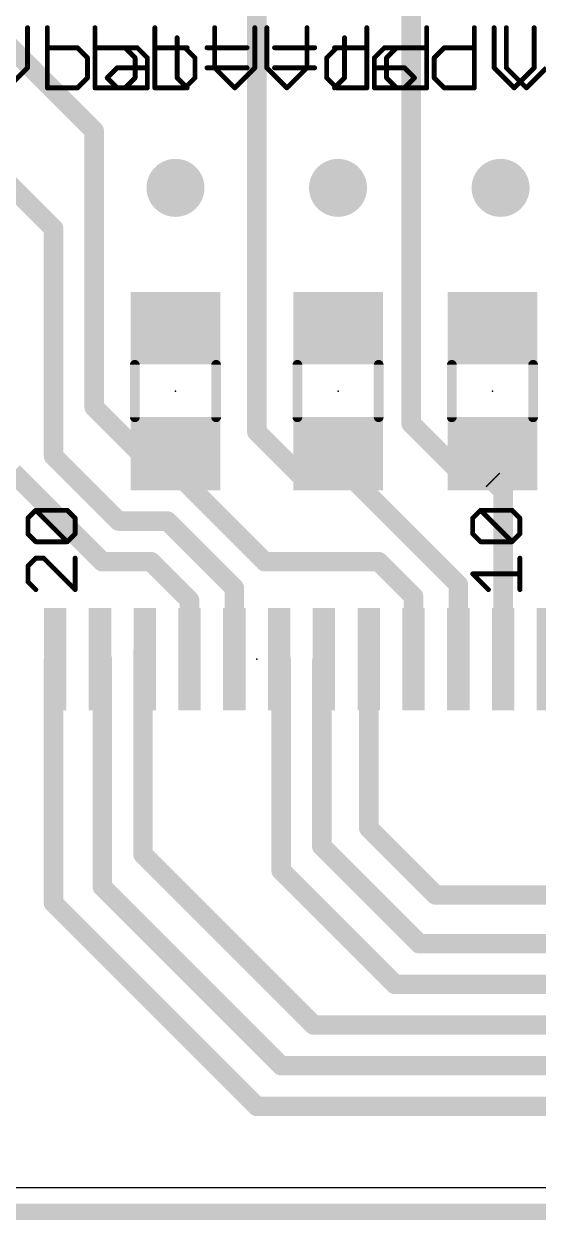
# Model space of a CAD drawing. Extents: x -0.4 to 36.2, y -3.8 to 29.2.
# Drawn here: x 14.14 to 22.18, y -0.51 to 18.18 of the extents above; entities that cross this region are included whole.
import ezdxf

# ---------------------------------------------------------------- set-up
doc = ezdxf.new("R2010")
doc.units = 0
for name, color, linetype in [('1', 12, 'CONTINUOUS'), ('18', 110, 'CONTINUOUS'), ('20', 53, 'CONTINUOUS'), ('21', 253, 'CONTINUOUS'), ('23', 53, 'CONTINUOUS'), ('51', 253, 'CONTINUOUS'), ('52', 253, 'CONTINUOUS')]:
    doc.layers.add(name, color=color, linetype=linetype)

# ---------------------------------------------------------------- blocks, each defined once
blk = doc.blocks.new('RECT')
blk.add_solid([(-0.5, -0.5), (0.5, -0.5), (-0.5, 0.5), (0.5, 0.5)])
blk = doc.blocks.new('ROUNDV')
at = {"const_width": 0.5}
blk.add_lwpolyline([(0, -0.25, 1), (0, 0.25, 1), (0, -0.25)], format="xyb", dxfattribs=at)

msp = doc.modelspace()

# ---------------------------------------------------------------- linework, layer by layer
at = {"layer": '1'}
for points, const_width in [([(20.193, 19.304), (20.193, 11.938)], 0.3048), ([(12.7, 19.05), (15.24, 16.51)], 0.3048), ([(17.78, 18.669), (17.78, 11.811)], 0.3048), ([(15.24, 16.51), (15.24, 12.192)], 0.3048), ([(13.208, 16.383), (14.605, 14.986)], 0.3048), ([(14.605, 14.986), (14.605, 11.43)], 0.3048), ([(15.24, 12.192), (16.383, 11.049)], 0.3048), ([(17.78, 11.811), (18.542, 11.049)], 0.3048), ([(20.193, 11.938), (21.082, 11.049)], 0.3048), ([(16.51, 11.43), (16.51, 11.446)], 0.3048), ([(19.05, 11.43), (19.05, 11.446)], 0.3048), ([(21.463, 11.446), (21.463, 11.557)], 0.3048), ([(21.463, 11.43), (21.463, 11.446)], 0.3048), ([(14.605, 11.43), (15.621, 10.414)], 0.3048), ([(16.51, 11.176), (16.51, 11.43)], 0.3048), ([(19.05, 11.43), (19.05, 11.303)], 0.3048), ([(19.05, 11.176), (19.05, 11.43)], 0.3048), ([(19.05, 11.303), (20.93, 9.423)], 0.3048), ([(21.463, 11.049), (21.463, 11.43)], 0.3048), ([(21.463, 11.43), (21.463, 11.065)], 0.3048), ([(13.97, 11.176), (15.367, 9.779)], 0.3048), ([(16.383, 11.049), (16.51, 11.176)], 0.3048), ([(16.51, 11.176), (17.907, 9.779)], 0.3048), ([(19.177, 11.049), (19.05, 11.176)], 0.3048), ([(21.479, 11.049), (21.463, 11.065)], 0.3048), ([(18.542, 11.049), (19.177, 11.049)], 0.3048), ([(21.082, 11.049), (21.463, 11.049)], 0.3048), ([(21.463, 11.049), (21.63, 10.882)], 0.3048), ([(21.463, 11.049), (21.479, 11.049)], 0.3048), ([(21.479, 11.049), (21.59, 11.049)], 0.3048), ([(21.63, 10.882), (21.63, 8.255)], 0.3048), ([(15.621, 10.414), (16.383, 10.414)], 0.3048), ([(16.383, 10.414), (17.43, 9.367)], 0.3048), ([(15.367, 9.779), (16.129, 9.779)], 0.3048), ([(16.129, 9.779), (16.73, 9.178)], 0.3048), ([(17.907, 9.779), (19.685, 9.779)], 0.3048), ([(19.685, 9.779), (20.23, 9.234)], 0.3048), ([(20.93, 9.423), (20.93, 8.255)], 0.3048), ([(17.43, 9.367), (17.43, 8.255)], 0.3048), ([(20.23, 9.234), (20.23, 8.255)], 0.3048), ([(16.73, 9.178), (16.73, 8.255)], 0.3048), ([(16.002, 8.283), (16.002, 8.382)], 0.3048), ([(16.002, 8.283), (16.03, 8.255)], 0.3048), ([(16.002, 5.207), (16.002, 8.283)], 0.3048), ([(14.605, 8.255), (14.63, 8.255)], 0.3048), ([(14.605, 4.445), (14.605, 8.255)], 0.3048), ([(15.367, 8.255), (15.33, 8.255)], 0.3048), ([(15.367, 4.699), (15.367, 8.255)], 0.3048), ([(18.161, 8.255), (18.13, 8.255)], 0.3048), ([(18.161, 4.953), (18.161, 8.255)], 0.3048), ([(18.796, 8.221), (18.83, 8.255)], 0.3048), ([(18.796, 5.334), (18.796, 8.221)], 0.3048), ([(19.53, 5.616), (19.53, 8.255)], 0.3048), ([(20.574, 4.572), (19.53, 5.616)], 0.3048), ([(20.32, 3.81), (18.796, 5.334)], 0.3048), ([(18.669, 2.54), (16.002, 5.207)], 0.3048), ([(19.939, 3.175), (18.161, 4.953)], 0.3048), ([(18.161, 1.905), (15.367, 4.699)], 0.3048), ([(20.574, 4.572), (29.718, 4.572)], 0.3048), ([(14.605, 4.445), (17.78, 1.27)], 0.3048), ([(20.32, 3.81), (30.226, 3.81)], 0.3048), ([(19.939, 3.175), (30.988, 3.175)], 0.3048), ([(18.669, 2.54), (31.496, 2.54)], 0.3048), ([(18.161, 1.905), (31.877, 1.905)], 0.3048), ([(17.78, 1.27), (32.258, 1.27)], 0.3048), ([(-0.254, -0.381), (36.068, -0.381)], 0.254)]:
    msp.add_lwpolyline(points, dxfattribs=dict(at, const_width=const_width))
at = {"layer": '1', "const_width": 0.1524}
for points in [[(15.3162, 16.51, 1), (15.1638, 16.51)], [(15.1861, 16.4561, 1), (15.2939, 16.5639)], [(14.6812, 14.986, 1), (14.5288, 14.986)], [(14.5511, 14.9321, 1), (14.6589, 15.0399)], [(15.2939, 12.2459, 1), (15.1861, 12.1381)], [(15.1638, 12.192, 1), (15.3162, 12.192)], [(17.8339, 11.8649, 1), (17.7261, 11.7571)], [(20.2469, 11.9919, 1), (20.1391, 11.8841)], [(20.1168, 11.938, 1), (20.2692, 11.938)], [(17.7038, 11.811, 1), (17.8562, 11.811)], [(16.5862, 11.446, 1), (16.4338, 11.446)], [(19.1262, 11.446, 1), (18.9738, 11.446)], [(21.5392, 11.557, 1), (21.3868, 11.557)], [(21.5392, 11.446, 1), (21.3868, 11.446)], [(14.6589, 11.4839, 1), (14.5511, 11.3761)], [(14.5288, 11.43, 1), (14.6812, 11.43)], [(16.5862, 11.43, 1), (16.4338, 11.43)], [(16.4338, 11.43, 1), (16.5862, 11.43)], [(19.1262, 11.43, 1), (18.9738, 11.43)], [(19.1262, 11.43, 1), (18.9738, 11.43)], [(18.9738, 11.43, 1), (19.1262, 11.43)], [(19.1039, 11.3569, 1), (18.9961, 11.2491)], [(21.5392, 11.43, 1), (21.3868, 11.43)], [(21.5392, 11.43, 1), (21.3868, 11.43)], [(21.3868, 11.446, 1), (21.5392, 11.446)], [(21.3868, 11.43, 1), (21.5392, 11.43)], [(16.5639, 11.2299, 1), (16.4561, 11.1221)], [(16.4338, 11.176, 1), (16.5862, 11.176)], [(16.5639, 11.1221, 1), (16.4561, 11.2299)], [(18.9738, 11.303, 1), (19.1262, 11.303)], [(19.1039, 11.2299, 1), (18.9961, 11.1221)], [(18.9738, 11.176, 1), (19.1262, 11.176)], [(21.5169, 11.1189, 1), (21.4091, 11.0111)], [(16.3291, 11.1029, 1), (16.4369, 10.9951)], [(16.3291, 10.9951, 1), (16.4369, 11.1029)], [(18.542, 11.1252, 1), (18.542, 10.9728)], [(18.4881, 10.9951, 1), (18.5959, 11.1029)], [(19.1231, 10.9951, 1), (19.2309, 11.1029)], [(19.177, 10.9728, 1), (19.177, 11.1252)], [(21.082, 11.1252, 1), (21.082, 10.9728)], [(21.0281, 10.9951, 1), (21.1359, 11.1029)], [(21.5169, 11.1029, 1), (21.4091, 10.9951)], [(21.463, 11.1252, 1), (21.463, 10.9728)], [(21.3868, 11.065, 1), (21.5392, 11.065)], [(21.3868, 11.049, 1), (21.5392, 11.049)], [(21.479, 11.1252, 1), (21.479, 10.9728)], [(21.4251, 10.9951, 1), (21.5329, 11.1029)], [(21.463, 10.9728, 1), (21.463, 11.1252)], [(21.479, 10.9728, 1), (21.479, 11.1252)], [(21.7062, 10.882, 1), (21.5538, 10.882)], [(21.59, 10.9728, 1), (21.59, 11.1252)], [(21.5761, 10.8281, 1), (21.6839, 10.9359)], [(15.621, 10.4902, 1), (15.621, 10.3378)], [(15.5671, 10.3601, 1), (15.6749, 10.4679)], [(16.4369, 10.4679, 1), (16.3291, 10.3601)], [(16.383, 10.3378, 1), (16.383, 10.4902)], [(15.367, 9.8552, 1), (15.367, 9.7028)], [(15.3131, 9.7251, 1), (15.4209, 9.8329)], [(16.1829, 9.8329, 1), (16.0751, 9.7251)], [(16.129, 9.7028, 1), (16.129, 9.8552)], [(17.907, 9.8552, 1), (17.907, 9.7028)], [(17.8531, 9.7251, 1), (17.9609, 9.8329)], [(19.7389, 9.8329, 1), (19.6311, 9.7251)], [(19.685, 9.7028, 1), (19.685, 9.8552)], [(21.0062, 9.423, 1), (20.8538, 9.423)], [(20.8761, 9.3691, 1), (20.9839, 9.4769)], [(17.5062, 9.367, 1), (17.3538, 9.367)], [(17.3761, 9.3131, 1), (17.4839, 9.4209)], [(20.3062, 9.234, 1), (20.1538, 9.234)], [(20.1761, 9.1801, 1), (20.2839, 9.2879)], [(16.8062, 9.178, 1), (16.6538, 9.178)], [(16.6761, 9.1241, 1), (16.7839, 9.2319)], [(16.0782, 8.382, 1), (15.9258, 8.382)], [(16.0559, 8.3369, 1), (15.9481, 8.2291)], [(16.0782, 8.283, 1), (15.9258, 8.283)], [(14.605, 8.3312, 1), (14.605, 8.1788)], [(14.6812, 8.255, 1), (14.5288, 8.255)], [(14.63, 8.1788, 1), (14.63, 8.3312)], [(15.33, 8.3312, 1), (15.33, 8.1788)], [(15.4432, 8.255, 1), (15.2908, 8.255)], [(15.367, 8.1788, 1), (15.367, 8.3312)], [(15.9258, 8.283, 1), (16.0782, 8.283)], [(15.9761, 8.2011, 1), (16.0839, 8.3089)], [(16.6538, 8.255, 1), (16.8062, 8.255)], [(17.3538, 8.255, 1), (17.5062, 8.255)], [(18.13, 8.3312, 1), (18.13, 8.1788)], [(18.2372, 8.255, 1), (18.0848, 8.255)], [(18.161, 8.1788, 1), (18.161, 8.3312)], [(18.8722, 8.221, 1), (18.7198, 8.221)], [(18.7421, 8.2749, 1), (18.8499, 8.1671)], [(18.8839, 8.2011, 1), (18.7761, 8.3089)], [(19.6062, 8.255, 1), (19.4538, 8.255)], [(20.1538, 8.255, 1), (20.3062, 8.255)], [(20.8538, 8.255, 1), (21.0062, 8.255)], [(21.5538, 8.255, 1), (21.7062, 8.255)], [(19.5839, 5.6699, 1), (19.4761, 5.5621)], [(19.4538, 5.616, 1), (19.6062, 5.616)], [(18.8499, 5.3879, 1), (18.7421, 5.2801)], [(16.0559, 5.2609, 1), (15.9481, 5.1531)], [(15.9258, 5.207, 1), (16.0782, 5.207)], [(18.7198, 5.334, 1), (18.8722, 5.334)], [(18.2149, 5.0069, 1), (18.1071, 4.8991)], [(18.0848, 4.953, 1), (18.2372, 4.953)], [(15.4209, 4.7529, 1), (15.3131, 4.6451)], [(15.2908, 4.699, 1), (15.4432, 4.699)], [(20.574, 4.6482, 1), (20.574, 4.4958)], [(20.5201, 4.5181, 1), (20.6279, 4.6259)], [(14.6589, 4.4989, 1), (14.5511, 4.3911)], [(14.5288, 4.445, 1), (14.6812, 4.445)], [(20.32, 3.8862, 1), (20.32, 3.7338)], [(20.2661, 3.7561, 1), (20.3739, 3.8639)], [(19.939, 3.2512, 1), (19.939, 3.0988)], [(19.8851, 3.1211, 1), (19.9929, 3.2289)], [(18.669, 2.6162, 1), (18.669, 2.4638)], [(18.6151, 2.4861, 1), (18.7229, 2.5939)], [(18.161, 1.9812, 1), (18.161, 1.8288)], [(18.1071, 1.8511, 1), (18.2149, 1.9589)], [(17.78, 1.3462, 1), (17.78, 1.1938)], [(17.7261, 1.2161, 1), (17.8339, 1.3239)]]:
    msp.add_lwpolyline(points, format="xyb", dxfattribs=at)
at = {"layer": '20'}
msp.add_line((3.81, 0), (31.75, 0), dxfattribs=at)
at = {"layer": '21', "const_width": 0.0762}
for points in [[(14.2047, 10.4601), (14.3275, 10.583)], [(14.2047, 10.2144), (14.2047, 10.4601)], [(14.3275, 10.583), (14.819, 10.583)], [(14.819, 10.0915), (14.3275, 10.583)], [(14.819, 10.583), (14.9419, 10.4601)], [(14.9419, 10.4601), (14.9419, 10.2144)], [(21.1547, 10.4601), (21.2775, 10.583)], [(21.1547, 10.2144), (21.1547, 10.4601)], [(21.2775, 10.583), (21.769, 10.583)], [(21.769, 10.0915), (21.2775, 10.583)], [(21.769, 10.583), (21.8919, 10.4601)], [(21.8919, 10.4601), (21.8919, 10.2144)], [(14.3275, 10.0915), (14.2047, 10.2144)], [(14.819, 10.0915), (14.3275, 10.0915)], [(14.9419, 10.2144), (14.819, 10.0915)], [(21.2775, 10.0915), (21.1547, 10.2144)], [(21.769, 10.0915), (21.2775, 10.0915)], [(21.8919, 10.2144), (21.769, 10.0915)], [(14.3275, 9.8346), (14.2047, 9.7117)], [(14.2047, 9.7117), (14.2047, 9.466)], [(14.4504, 9.8346), (14.3275, 9.8346)], [(14.9419, 9.3431), (14.4504, 9.8346)], [(14.9419, 9.8346), (14.9419, 9.3431)], [(21.8919, 9.3431), (21.8919, 9.8346)], [(21.4004, 9.3431), (21.1547, 9.5888)], [(21.1547, 9.5888), (21.8919, 9.5888)], [(14.2047, 9.466), (14.3275, 9.3431)]]:
    msp.add_lwpolyline(points, dxfattribs=at)
at = {"layer": '21', "const_width": 0.0381}
for points in [[(14.2237, 10.4601, 1), (14.1856, 10.4601)], [(14.1912, 10.4736, 1), (14.2181, 10.4467)], [(14.3275, 10.6021, 1), (14.3275, 10.564)], [(14.341, 10.5965, 1), (14.3141, 10.5695)], [(14.341, 10.5695, 1), (14.3141, 10.5965)], [(14.8325, 10.5965, 1), (14.8056, 10.5695)], [(14.819, 10.564, 1), (14.819, 10.6021)], [(14.961, 10.4601, 1), (14.9229, 10.4601)], [(14.9284, 10.4467, 1), (14.9554, 10.4736)], [(21.1737, 10.4601, 1), (21.1356, 10.4601)], [(21.1412, 10.4736, 1), (21.1681, 10.4467)], [(21.2775, 10.6021, 1), (21.2775, 10.564)], [(21.291, 10.5965, 1), (21.2641, 10.5695)], [(21.291, 10.5695, 1), (21.2641, 10.5965)], [(21.7825, 10.5965, 1), (21.7556, 10.5695)], [(21.769, 10.564, 1), (21.769, 10.6021)], [(21.9109, 10.4601, 1), (21.8728, 10.4601)], [(21.8784, 10.4467, 1), (21.9054, 10.4736)], [(14.2181, 10.2279, 1), (14.1912, 10.2009)], [(14.1856, 10.2144, 1), (14.2237, 10.2144)], [(14.3275, 10.1106, 1), (14.3275, 10.0725)], [(14.3141, 10.078, 1), (14.341, 10.105)], [(14.8056, 10.105, 1), (14.8325, 10.078)], [(14.8056, 10.078, 1), (14.8325, 10.105)], [(14.819, 10.0725, 1), (14.819, 10.1106)], [(14.9229, 10.2144, 1), (14.961, 10.2144)], [(14.9554, 10.2009, 1), (14.9284, 10.2279)], [(21.1681, 10.2279, 1), (21.1412, 10.2009)], [(21.1356, 10.2144, 1), (21.1737, 10.2144)], [(21.2775, 10.1106, 1), (21.2775, 10.0725)], [(21.2641, 10.078, 1), (21.291, 10.105)], [(21.7556, 10.105, 1), (21.7825, 10.078)], [(21.7556, 10.078, 1), (21.7825, 10.105)], [(21.769, 10.0725, 1), (21.769, 10.1106)], [(21.8728, 10.2144, 1), (21.9109, 10.2144)], [(21.9054, 10.2009, 1), (21.8784, 10.2279)], [(14.1912, 9.7252, 1), (14.2181, 9.6982)], [(14.2237, 9.7117, 1), (14.1856, 9.7117)], [(14.3275, 9.8536, 1), (14.3275, 9.8155)], [(14.341, 9.8211, 1), (14.3141, 9.8481)], [(14.4639, 9.8481, 1), (14.4369, 9.8211)], [(14.4504, 9.8155, 1), (14.4504, 9.8536)], [(14.961, 9.8346, 1), (14.9229, 9.8346)], [(21.9109, 9.8346, 1), (21.8728, 9.8346)], [(21.1547, 9.6079, 1), (21.1547, 9.5698)], [(21.1681, 9.6023, 1), (21.1412, 9.5754)], [(21.8919, 9.5698, 1), (21.8919, 9.6079)], [(14.2181, 9.4794, 1), (14.1912, 9.4525)], [(14.1856, 9.466, 1), (14.2237, 9.466)], [(14.3141, 9.3296, 1), (14.341, 9.3566)], [(14.9229, 9.3431, 1), (14.961, 9.3431)], [(14.9284, 9.3296, 1), (14.9554, 9.3566)], [(21.3869, 9.3296, 1), (21.4139, 9.3566)], [(21.8728, 9.3431, 1), (21.9109, 9.3431)]]:
    msp.add_lwpolyline(points, format="xyb", dxfattribs=at)
at = {"layer": '23'}
for p in [(16.51, 12.446), (19.05, 12.446), (21.463, 12.446), (17.78, 8.255)]:
    msp.add_point(p, dxfattribs=at)
at = {"layer": '51'}
for points, const_width in [([(14.1988, 17.4966), (14.1988, 18.1237)], 0.0762), ([(14.5073, 18.1237), (14.5073, 17.1831)], 0.0762), ([(17.9375, 18.1237), (17.9375, 17.4966)], 0.0762), ([(18.5646, 17.4966), (18.5646, 18.1237)], 0.0762), ([(19.5001, 18.1237), (19.5001, 17.1831)], 0.0762), ([(20.4356, 18.1237), (20.4356, 17.1831)], 0.0762), ([(21.6796, 18.1237), (21.6796, 17.4966)], 0.0762), ([(16.5351, 17.9669), (16.5351, 17.3399)], 0.0762), ([(14.9776, 17.8102), (14.5073, 17.8102)], 0.0762), ([(15.1343, 17.6534), (14.9776, 17.8102)], 0.0762), ([(15.5995, 17.8102), (15.9131, 17.8102)], 0.0762), ([(15.9131, 17.8102), (16.0698, 17.6534)], 0.0762), ([(16.3783, 17.8102), (16.6918, 17.8102)], 0.0762), ([(17.002, 17.8102), (17.629, 17.8102)], 0.0762), ([(18.873, 17.6534), (19.0298, 17.8102)], 0.0762), ([(19.0298, 17.8102), (19.5001, 17.8102)], 0.0762), ([(19.8085, 17.6534), (19.9653, 17.8102)], 0.0762), ([(19.9653, 17.8102), (20.4356, 17.8102)], 0.0762), ([(15.1343, 17.3399), (15.1343, 17.6534)], 0.0762), ([(16.0698, 17.6534), (16.0698, 17.1831)], 0.0762), ([(18.873, 17.3399), (18.873, 17.6534)], 0.0762), ([(19.8085, 17.3399), (19.8085, 17.6534)], 0.0762), ([(13.8853, 17.1831), (14.1988, 17.4966)], 0.0762), ([(15.4428, 17.3399), (15.5995, 17.4966)], 0.0762), ([(15.5995, 17.4966), (16.0698, 17.4966)], 0.0762), ([(17.002, 17.4966), (17.629, 17.4966)], 0.0762), ([(17.9375, 17.4966), (18.251, 17.1831)], 0.0762), ([(18.251, 17.1831), (18.5646, 17.4966)], 0.0762), ([(21.6796, 17.4966), (21.9931, 17.1831)], 0.0762), ([(21.9931, 17.1831), (22.3066, 17.4966)], 0.0762), ([(14.5073, 17.1831), (14.9776, 17.1831)], 0.0762), ([(14.9776, 17.1831), (15.1343, 17.3399)], 0.0762), ([(15.5995, 17.1831), (15.4428, 17.3399)], 0.0762), ([(16.0698, 17.1831), (15.5995, 17.1831)], 0.0762), ([(16.5351, 17.3399), (16.6918, 17.1831)], 0.0762), ([(19.0298, 17.1831), (18.873, 17.3399)], 0.0762), ([(19.5001, 17.1831), (19.0298, 17.1831)], 0.0762), ([(19.9653, 17.1831), (19.8085, 17.3399)], 0.0762), ([(20.4356, 17.1831), (19.9653, 17.1831)], 0.0762), ([(15.875, 12.856), (15.875, 12.036)], 0.1524), ([(17.145, 12.856), (17.145, 12.036)], 0.1524), ([(18.415, 12.856), (18.415, 12.036)], 0.1524), ([(19.685, 12.856), (19.685, 12.036)], 0.1524), ([(20.828, 12.856), (20.828, 12.036)], 0.1524), ([(22.098, 12.856), (22.098, 12.036)], 0.1524)]:
    msp.add_lwpolyline(points, dxfattribs=dict(at, const_width=const_width))
for points, const_width in [([(14.2179, 18.1237, 1), (14.1798, 18.1237)], 0.0381), ([(14.5263, 18.1237, 1), (14.4882, 18.1237)], 0.0381), ([(17.9565, 18.1237, 1), (17.9184, 18.1237)], 0.0381), ([(18.5836, 18.1237, 1), (18.5455, 18.1237)], 0.0381), ([(19.5191, 18.1237, 1), (19.481, 18.1237)], 0.0381), ([(20.4546, 18.1237, 1), (20.4165, 18.1237)], 0.0381), ([(21.6986, 18.1237, 1), (21.6605, 18.1237)], 0.0381), ([(16.5541, 17.9669, 1), (16.516, 17.9669)], 0.0381), ([(14.5073, 17.8292, 1), (14.5073, 17.7911)], 0.0381), ([(14.991, 17.8236, 1), (14.9641, 17.7967)], 0.0381), ([(14.9776, 17.7911, 1), (14.9776, 17.8292)], 0.0381), ([(15.5995, 17.8292, 1), (15.5995, 17.7911)], 0.0381), ([(15.9265, 17.8236, 1), (15.8996, 17.7967)], 0.0381), ([(15.9131, 17.7911, 1), (15.9131, 17.8292)], 0.0381), ([(16.3783, 17.8292, 1), (16.3783, 17.7911)], 0.0381), ([(16.6918, 17.7911, 1), (16.6918, 17.8292)], 0.0381), ([(17.002, 17.8292, 1), (17.002, 17.7911)], 0.0381), ([(17.629, 17.7911, 1), (17.629, 17.8292)], 0.0381), ([(19.0298, 17.8292, 1), (19.0298, 17.7911)], 0.0381), ([(19.0432, 17.7967, 1), (19.0163, 17.8236)], 0.0381), ([(19.5001, 17.7911, 1), (19.5001, 17.8292)], 0.0381), ([(19.9653, 17.8292, 1), (19.9653, 17.7911)], 0.0381), ([(19.9788, 17.7967, 1), (19.9518, 17.8236)], 0.0381), ([(20.4356, 17.7911, 1), (20.4356, 17.8292)], 0.0381), ([(15.1534, 17.6534, 1), (15.1153, 17.6534)], 0.0381), ([(15.1208, 17.6399, 1), (15.1478, 17.6669)], 0.0381), ([(16.0889, 17.6534, 1), (16.0508, 17.6534)], 0.0381), ([(16.0564, 17.6399, 1), (16.0833, 17.6669)], 0.0381), ([(18.8921, 17.6534, 1), (18.854, 17.6534)], 0.0381), ([(18.8595, 17.6669, 1), (18.8865, 17.6399)], 0.0381), ([(19.7951, 17.6669, 1), (19.822, 17.6399)], 0.0381), ([(19.8276, 17.6534, 1), (19.7895, 17.6534)], 0.0381), ([(14.1798, 17.4966, 1), (14.2179, 17.4966)], 0.0381), ([(14.2123, 17.4832, 1), (14.1853, 17.5101)], 0.0381), ([(15.5995, 17.5157, 1), (15.5995, 17.4776)], 0.0381), ([(15.613, 17.4832, 1), (15.5861, 17.5101)], 0.0381), ([(16.0698, 17.4776, 1), (16.0698, 17.5157)], 0.0381), ([(17.002, 17.5157, 1), (17.002, 17.4776)], 0.0381), ([(17.629, 17.4776, 1), (17.629, 17.5157)], 0.0381), ([(17.9184, 17.4966, 1), (17.9565, 17.4966)], 0.0381), ([(17.951, 17.5101, 1), (17.924, 17.4832)], 0.0381), ([(18.5455, 17.4966, 1), (18.5836, 17.4966)], 0.0381), ([(18.578, 17.4832, 1), (18.5511, 17.5101)], 0.0381), ([(21.6605, 17.4966, 1), (21.6986, 17.4966)], 0.0381), ([(21.693, 17.5101, 1), (21.6661, 17.4832)], 0.0381), ([(14.5073, 17.2021, 1), (14.5073, 17.164)], 0.0381), ([(14.4882, 17.1831, 1), (14.5263, 17.1831)], 0.0381), ([(14.9641, 17.1966, 1), (14.991, 17.1696)], 0.0381), ([(14.9776, 17.164, 1), (14.9776, 17.2021)], 0.0381), ([(15.1153, 17.3399, 1), (15.1534, 17.3399)], 0.0381), ([(15.1478, 17.3264, 1), (15.1208, 17.3533)], 0.0381), ([(15.4562, 17.3533, 1), (15.4293, 17.3264)], 0.0381), ([(15.4293, 17.3533, 1), (15.4562, 17.3264)], 0.0381), ([(15.5995, 17.2021, 1), (15.5995, 17.164)], 0.0381), ([(15.5861, 17.1696, 1), (15.613, 17.1966)], 0.0381), ([(16.0508, 17.1831, 1), (16.0889, 17.1831)], 0.0381), ([(16.0698, 17.164, 1), (16.0698, 17.2021)], 0.0381), ([(16.516, 17.3399, 1), (16.5541, 17.3399)], 0.0381), ([(16.5485, 17.3533, 1), (16.5216, 17.3264)], 0.0381), ([(16.6784, 17.1696, 1), (16.7053, 17.1966)], 0.0381), ([(18.2375, 17.1966, 1), (18.2645, 17.1696)], 0.0381), ([(18.2375, 17.1696, 1), (18.2645, 17.1966)], 0.0381), ([(18.8865, 17.3533, 1), (18.8595, 17.3264)], 0.0381), ([(18.854, 17.3399, 1), (18.8921, 17.3399)], 0.0381), ([(19.0298, 17.2021, 1), (19.0298, 17.164)], 0.0381), ([(19.0163, 17.1696, 1), (19.0432, 17.1966)], 0.0381), ([(19.481, 17.1831, 1), (19.5191, 17.1831)], 0.0381), ([(19.5001, 17.164, 1), (19.5001, 17.2021)], 0.0381), ([(19.822, 17.3533, 1), (19.7951, 17.3264)], 0.0381), ([(19.7895, 17.3399, 1), (19.8276, 17.3399)], 0.0381), ([(19.9653, 17.2021, 1), (19.9653, 17.164)], 0.0381), ([(19.9518, 17.1696, 1), (19.9788, 17.1966)], 0.0381), ([(20.4165, 17.1831, 1), (20.4546, 17.1831)], 0.0381), ([(20.4356, 17.164, 1), (20.4356, 17.2021)], 0.0381), ([(21.9796, 17.1966, 1), (22.0066, 17.1696)], 0.0381), ([(21.9796, 17.1696, 1), (22.0066, 17.1966)], 0.0381), ([(15.9131, 12.856, 1), (15.8369, 12.856)], 0.0762), ([(17.1831, 12.856, 1), (17.1069, 12.856)], 0.0762), ([(18.4531, 12.856, 1), (18.3769, 12.856)], 0.0762), ([(19.7231, 12.856, 1), (19.6469, 12.856)], 0.0762), ([(20.8661, 12.856, 1), (20.7899, 12.856)], 0.0762), ([(22.1361, 12.856, 1), (22.0599, 12.856)], 0.0762), ([(15.8369, 12.036, 1), (15.9131, 12.036)], 0.0762), ([(17.1069, 12.036, 1), (17.1831, 12.036)], 0.0762), ([(18.3769, 12.036, 1), (18.4531, 12.036)], 0.0762), ([(19.6469, 12.036, 1), (19.7231, 12.036)], 0.0762), ([(20.7899, 12.036, 1), (20.8661, 12.036)], 0.0762), ([(22.0599, 12.036, 1), (22.1361, 12.036)], 0.0762)]:
    msp.add_lwpolyline(points, format="xyb", dxfattribs=dict(at, const_width=const_width))
at = {"layer": '52', "const_width": 0.0762}
for points in [[(15.2514, 18.1237), (15.2514, 17.1831)], [(16.1869, 18.1237), (16.1869, 17.1831)], [(17.1224, 17.4966), (17.1224, 18.1237)], [(17.7495, 18.1237), (17.7495, 17.4966)], [(21.1798, 18.1237), (21.1798, 17.1831)], [(21.4882, 17.4966), (21.4882, 18.1237)], [(22.1153, 18.1237), (22.1153, 17.4966)], [(19.1519, 17.9669), (19.1519, 17.3399)], [(15.7217, 17.8102), (15.2514, 17.8102)], [(15.8785, 17.6534), (15.7217, 17.8102)], [(16.6572, 17.8102), (16.1869, 17.8102)], [(16.814, 17.6534), (16.6572, 17.8102)], [(18.685, 17.8102), (18.058, 17.8102)], [(19.3087, 17.8102), (18.9952, 17.8102)], [(19.7739, 17.8102), (19.6172, 17.6534)], [(20.0875, 17.8102), (19.7739, 17.8102)], [(20.5527, 17.6534), (20.7095, 17.8102)], [(20.7095, 17.8102), (21.1798, 17.8102)], [(15.8785, 17.3399), (15.8785, 17.6534)], [(16.814, 17.3399), (16.814, 17.6534)], [(19.6172, 17.6534), (19.6172, 17.1831)], [(20.5527, 17.3399), (20.5527, 17.6534)], [(17.436, 17.1831), (17.1224, 17.4966)], [(17.7495, 17.4966), (17.436, 17.1831)], [(18.685, 17.4966), (18.058, 17.4966)], [(20.0875, 17.4966), (19.6172, 17.4966)], [(20.2442, 17.3399), (20.0875, 17.4966)], [(21.8017, 17.1831), (21.4882, 17.4966)], [(22.1153, 17.4966), (21.8017, 17.1831)], [(15.2514, 17.1831), (15.7217, 17.1831)], [(15.7217, 17.1831), (15.8785, 17.3399)], [(16.1869, 17.1831), (16.6572, 17.1831)], [(16.6572, 17.1831), (16.814, 17.3399)], [(19.1519, 17.3399), (18.9952, 17.1831)], [(19.6172, 17.1831), (20.0875, 17.1831)], [(20.0875, 17.1831), (20.2442, 17.3399)], [(20.7095, 17.1831), (20.5527, 17.3399)], [(21.1798, 17.1831), (20.7095, 17.1831)]]:
    msp.add_lwpolyline(points, dxfattribs=at)
at = {"layer": '52', "const_width": 0.0381}
for points in [[(15.2705, 18.1237, 1), (15.2324, 18.1237)], [(16.206, 18.1237, 1), (16.1679, 18.1237)], [(17.1415, 18.1237, 1), (17.1034, 18.1237)], [(17.7686, 18.1237, 1), (17.7305, 18.1237)], [(21.1988, 18.1237, 1), (21.1607, 18.1237)], [(21.5073, 18.1237, 1), (21.4692, 18.1237)], [(22.1343, 18.1237, 1), (22.0962, 18.1237)], [(19.171, 17.9669, 1), (19.1329, 17.9669)], [(15.2514, 17.8292, 1), (15.2514, 17.7911)], [(15.7352, 17.8236, 1), (15.7082, 17.7967)], [(15.7217, 17.7911, 1), (15.7217, 17.8292)], [(16.1869, 17.8292, 1), (16.1869, 17.7911)], [(16.6707, 17.8236, 1), (16.6438, 17.7967)], [(16.6572, 17.7911, 1), (16.6572, 17.8292)], [(18.058, 17.8292, 1), (18.058, 17.7911)], [(18.685, 17.7911, 1), (18.685, 17.8292)], [(18.9952, 17.8292, 1), (18.9952, 17.7911)], [(19.3087, 17.7911, 1), (19.3087, 17.8292)], [(19.7739, 17.8292, 1), (19.7739, 17.7911)], [(19.7874, 17.7967, 1), (19.7605, 17.8236)], [(20.0875, 17.7911, 1), (20.0875, 17.8292)], [(20.7095, 17.8292, 1), (20.7095, 17.7911)], [(20.7229, 17.7967, 1), (20.696, 17.8236)], [(21.1798, 17.7911, 1), (21.1798, 17.8292)], [(15.8975, 17.6534, 1), (15.8594, 17.6534)], [(15.865, 17.6399, 1), (15.8919, 17.6669)], [(16.833, 17.6534, 1), (16.7949, 17.6534)], [(16.8005, 17.6399, 1), (16.8275, 17.6669)], [(19.6362, 17.6534, 1), (19.5981, 17.6534)], [(19.6037, 17.6669, 1), (19.6306, 17.6399)], [(20.5717, 17.6534, 1), (20.5336, 17.6534)], [(20.5392, 17.6669, 1), (20.5662, 17.6399)], [(17.1359, 17.5101, 1), (17.109, 17.4832)], [(17.1034, 17.4966, 1), (17.1415, 17.4966)], [(17.7305, 17.4966, 1), (17.7686, 17.4966)], [(17.763, 17.4832, 1), (17.736, 17.5101)], [(18.058, 17.5157, 1), (18.058, 17.4776)], [(18.685, 17.4776, 1), (18.685, 17.5157)], [(19.6172, 17.5157, 1), (19.6172, 17.4776)], [(20.1009, 17.5101, 1), (20.074, 17.4832)], [(20.0875, 17.4776, 1), (20.0875, 17.5157)], [(21.5017, 17.5101, 1), (21.4747, 17.4832)], [(21.4692, 17.4966, 1), (21.5073, 17.4966)], [(22.0962, 17.4966, 1), (22.1343, 17.4966)], [(22.1287, 17.4832, 1), (22.1018, 17.5101)], [(15.2514, 17.2021, 1), (15.2514, 17.164)], [(15.2324, 17.1831, 1), (15.2705, 17.1831)], [(15.7082, 17.1966, 1), (15.7352, 17.1696)], [(15.7217, 17.164, 1), (15.7217, 17.2021)], [(15.8594, 17.3399, 1), (15.8975, 17.3399)], [(15.8919, 17.3264, 1), (15.865, 17.3533)], [(16.1869, 17.2021, 1), (16.1869, 17.164)], [(16.1679, 17.1831, 1), (16.206, 17.1831)], [(16.6438, 17.1966, 1), (16.6707, 17.1696)], [(16.6572, 17.164, 1), (16.6572, 17.2021)], [(16.7949, 17.3399, 1), (16.833, 17.3399)], [(16.8275, 17.3264, 1), (16.8005, 17.3533)], [(17.4225, 17.1966, 1), (17.4495, 17.1696)], [(17.4225, 17.1696, 1), (17.4495, 17.1966)], [(18.9817, 17.1966, 1), (19.0086, 17.1696)], [(19.1329, 17.3399, 1), (19.171, 17.3399)], [(19.1654, 17.3264, 1), (19.1385, 17.3533)], [(19.5981, 17.1831, 1), (19.6362, 17.1831)], [(19.6172, 17.2021, 1), (19.6172, 17.164)], [(20.074, 17.1966, 1), (20.1009, 17.1696)], [(20.0875, 17.164, 1), (20.0875, 17.2021)], [(20.2308, 17.3264, 1), (20.2577, 17.3533)], [(20.2577, 17.3264, 1), (20.2308, 17.3533)], [(20.5336, 17.3399, 1), (20.5717, 17.3399)], [(20.5662, 17.3533, 1), (20.5392, 17.3264)], [(20.7095, 17.2021, 1), (20.7095, 17.164)], [(20.696, 17.1696, 1), (20.7229, 17.1966)], [(21.1607, 17.1831, 1), (21.1988, 17.1831)], [(21.1798, 17.164, 1), (21.1798, 17.2021)], [(21.7883, 17.1966, 1), (21.8152, 17.1696)], [(21.7883, 17.1696, 1), (21.8152, 17.1966)]]:
    msp.add_lwpolyline(points, format="xyb", dxfattribs=at)

# ---------------------------------------------------------------- block references
at = {"layer": '1', "rotation": 270}
for p, xscale, yscale in [((16.51, 13.446), 1.1, 1.4), ((19.05, 13.446), 1.1, 1.4), ((21.463, 13.446), 1.1, 1.4), ((16.51, 11.446), 1.1, 1.4), ((19.05, 11.446), 1.1, 1.4), ((21.463, 11.446), 1.1, 1.4), ((14.63, 8.255), 1.6, 0.35), ((15.33, 8.255), 1.6, 0.35), ((16.03, 8.255), 1.6, 0.35), ((16.73, 8.255), 1.6, 0.35), ((17.43, 8.255), 1.6, 0.35), ((18.13, 8.255), 1.6, 0.35), ((18.83, 8.255), 1.6, 0.35), ((19.53, 8.255), 1.6, 0.35), ((20.23, 8.255), 1.6, 0.35), ((20.93, 8.255), 1.6, 0.35), ((21.63, 8.255), 1.6, 0.35), ((22.33, 8.255), 1.6, 0.35)]:
    msp.add_blockref('RECT', p, dxfattribs=dict(at, xscale=xscale, yscale=yscale))
at = {"layer": '18', "xscale": 0.9064, "yscale": 0.9064}
for p in [(16.51, 15.621), (16.51, 15.621), (19.05, 15.621), (19.05, 15.621), (21.59, 15.621), (21.59, 15.621)]:
    msp.add_blockref('ROUNDV', p, dxfattribs=at)
at = {"layer": '21', "xscale": 0.65, "yscale": 1.4, "rotation": 270}
for p in [(16.5115, 13.1878), (19.0515, 13.1878), (21.4645, 13.1878), (16.5115, 11.7146), (19.0515, 11.7146), (21.4645, 11.7146)]:
    msp.add_blockref('RECT', p, dxfattribs=at)

doc.saveas('drawing.dxf')
